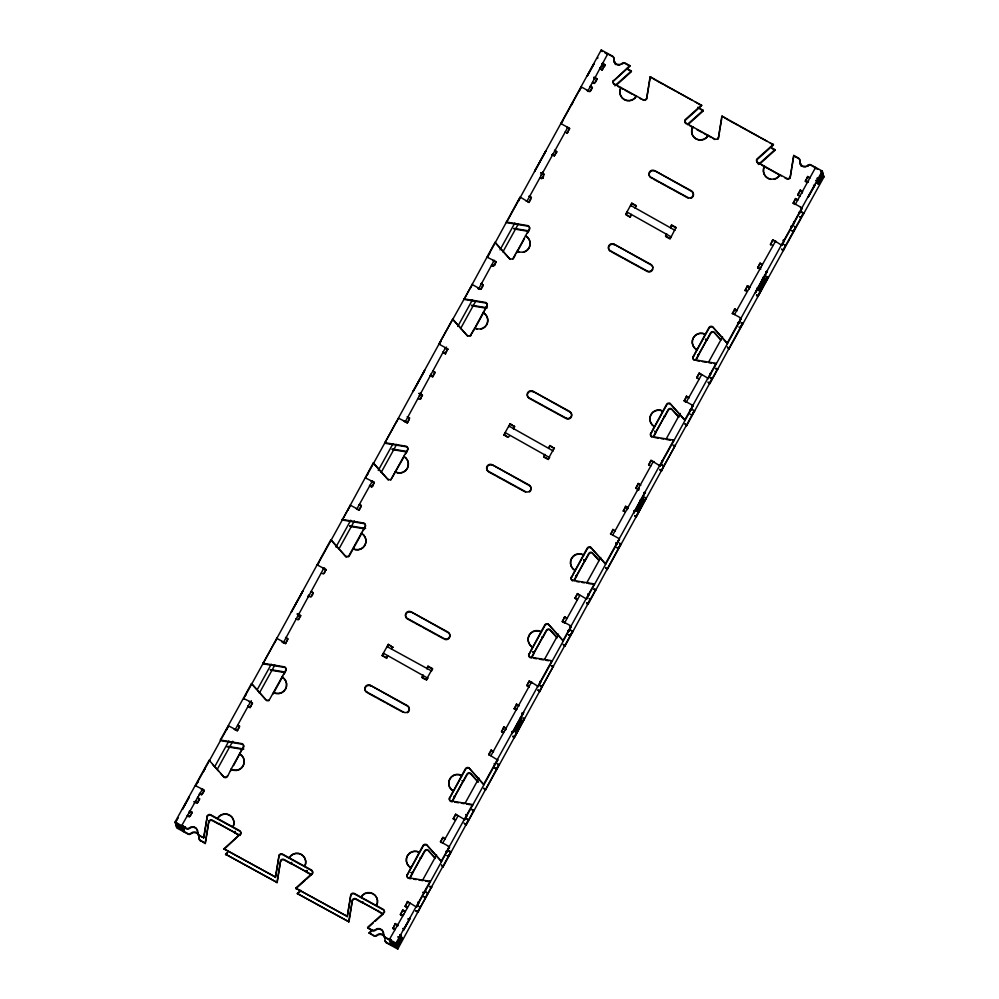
<?xml version="1.0" encoding="UTF-8"?>
<svg xmlns="http://www.w3.org/2000/svg" width="999" height="999" viewBox="0 0 999 999"><rect width="100%" height="100%" fill="white"/><g stroke="black" fill="none" stroke-linecap="round" stroke-linejoin="round"><path stroke-width="1.5" d="M267.233 700.786A2.522 2.51 -16.1 0 1 266.583 700.549L252.06 684.015A2.522 2.51 -16.1 0 0 251.486 683.578L220.392 739.897A2.522 2.51 -16.1 0 0 221.066 740.159L242.282 743.681A2.522 2.51 -16.1 0 1 243.269 747.102L239.623 753.721A8.829 8.804 -16.1 0 1 243.094 765.684A8.829 8.804 -16.1 0 1 231.094 769.168L227.61 776.36A2.522 2.51 -16.1 0 1 224.188 777.347L209.665 760.813A2.522 2.51 -16.1 0 0 209.078 760.376L175.05 822.04L186.338 828.221A2.522 2.51 -16.1 0 0 189.236 827.896A5.045 5.032 -16.1 0 1 197.565 832.454L197.727 833.029A2.522 2.51 -16.1 0 0 199.001 835.651L203.496 837.624A2.522 2.51 -16.1 0 0 203.759 836.937L207.33 815.783A2.522 2.51 -16.1 0 1 210.752 814.784L217.382 818.418A8.829 8.804 -16.1 0 1 229.383 814.934A8.829 8.804 -16.1 0 1 232.854 826.897L217.382 818.418M203.659 838.198A2.522 2.51 -16.1 0 0 203.921 837.512L207.33 815.783M208.878 821.141L205.469 842.869A2.522 2.51 -16.1 0 1 205.22 843.556L205.045 842.981A2.522 2.51 -16.1 0 0 205.307 842.294L208.878 821.141A2.522 2.51 -16.1 0 1 212.312 820.142L240.21 835.426M232.854 826.897L239.485 830.531A2.522 2.51 -16.1 0 1 240.472 833.94L224.45 848.288A2.522 2.51 -16.1 0 0 224.013 848.863L275.274 876.96A2.522 2.51 -16.1 0 0 275.537 876.273L279.108 855.119A2.522 2.51 -16.1 0 1 282.542 854.12L289.161 857.754A8.829 8.804 -16.1 0 1 301.161 854.27A8.829 8.804 -16.1 0 1 304.633 866.233L289.161 857.754M275.449 877.534A2.522 2.51 -16.1 0 0 275.699 876.847L279.108 855.119M228.009 851.847L225.999 853.646A2.522 2.51 -16.1 0 0 225.562 854.22L276.823 882.317A2.522 2.51 -16.1 0 0 277.085 881.63L280.657 860.464A2.522 2.51 -16.1 0 1 284.091 859.477L311.576 874.537M276.998 882.891A2.522 2.51 -16.1 0 0 277.247 882.204L280.657 860.464M304.633 866.233L311.263 869.854A2.522 2.51 -16.1 0 1 312.25 873.276L296.228 887.624A2.522 2.51 -16.1 0 0 295.791 888.198L347.053 916.295A2.522 2.51 -16.1 0 0 347.315 915.608L350.886 894.442A2.522 2.51 -16.1 0 1 354.32 893.456L360.951 897.09A8.829 8.804 -16.1 0 1 372.939 893.606A8.829 8.804 -16.1 0 1 376.411 905.556L360.951 897.09M347.227 916.87A2.522 2.51 -16.1 0 0 347.477 916.183L350.886 894.442M300.786 890.284L297.777 892.969A2.522 2.51 -16.1 0 0 297.34 893.556L348.614 921.64A2.522 2.51 -16.1 0 0 348.863 920.966L352.435 899.799A2.522 2.51 -16.1 0 1 355.869 898.8L382.942 913.635M348.776 922.214A2.522 2.51 -16.1 0 0 349.026 921.54L352.435 899.799M646.778 97.877L646.565 99.201L649.974 77.46A2.522 2.51 -16.1 0 1 650.224 76.786L701.66 105.444A2.522 2.51 -16.1 0 1 701.223 106.031L685.189 120.367A2.522 2.51 -16.1 0 0 686.188 123.789L686.026 123.214A2.522 2.51 -16.1 0 1 685.027 119.793L701.048 105.457A2.522 2.51 -16.1 0 0 701.498 104.87M647.002 96.553L647.901 91.259M648.126 89.935L648.801 85.976M649.013 84.653L649.912 79.358M717.532 139.41A2.522 2.51 -16.1 0 0 718.343 138.536L721.753 116.796A2.522 2.51 -16.1 0 1 722.002 116.109L773.438 144.78A2.522 2.51 -16.1 0 1 773.001 145.355L756.98 159.703A2.522 2.51 -16.1 0 0 757.966 163.124L757.804 162.55A2.522 2.51 -16.1 0 1 756.805 159.128L772.826 144.793A2.522 2.51 -16.1 0 0 773.276 144.206M718.343 138.536L719.68 130.594M719.904 129.271L721.69 118.694M784.902 177.872L786.688 178.858A2.522 2.51 -16.1 0 0 790.122 177.859L793.531 156.131A2.522 2.51 -16.1 0 1 793.78 155.444L798.451 158.004A2.522 2.51 -16.1 0 1 799.724 160.614L799.887 161.189A5.045 5.032 -16.1 0 0 805.818 166.933M790.122 177.859L791.683 168.606M791.907 167.283L793.693 156.706A2.522 2.51 -16.1 0 1 793.955 156.019L793.78 155.444M182.38 809.39L189.261 796.915M189.273 796.927L186.688 801.835M297.59 616.333L299.101 613.398M430.057 375.636L431.318 374.063M587.275 75.912L587.899 74.6M627.085 509.552L627.872 507.929M748.863 288.961L749.65 286.888L747.439 285.689L745.167 290.672L747.439 285.689M755.569 292.545L767.444 270.916L755.506 292.607M517.157 708.828L516.408 709.839M760.751 267.532L759.964 269.081M638.823 488.474L638.186 489.685M424.4 371.153L424.687 370.429L424.175 371.191M302.56 591.895L302.934 591.046L302.322 591.932M413.111 391.246L413.099 391.62M593.881 64.161L593.219 65.397M397.09 926.011L397.09 926.385M291.333 611.85L302.235 592.082M534.964 170.504L534.552 171.503L534.964 170.891M413.186 391.096L424.088 371.341M403.084 915.546L403.621 914.385L402.834 915.584M535.052 170.342L545.953 150.599M545.941 151.011L535.302 170.317M424.088 371.765L413.436 391.059M506.018 728.671L505.307 730.144L506.006 729.108M397.302 925.611L398.039 924.275M807.879 182.28L808.528 180.906L807.604 182.342M302.222 592.519L292.545 610.052M587.986 74.438L593.881 63.811M814.435 186.039L815.159 184.54L808.266 196.965L814.435 186.039L813.611 185.589M195.03 802.347L195.879 800.549L194.343 803.171M596.94 78.796C594.03 75.562 593.269 82.205 595.479 76.948M409.378 919.792L410.227 918.006L403.359 930.456L409.378 919.792L408.141 919.117M283.866 674.45L285.839 670.866A2.522 2.51 -16.1 0 0 284.852 667.457L263.636 663.923A2.522 2.51 -16.1 0 1 262.949 663.673L330.856 539.785A2.522 2.51 -16.1 0 1 331.443 540.222L345.954 556.755A2.522 2.51 -16.1 0 0 346.378 556.942M365.322 526.873A2.522 2.51 -16.1 0 0 364.223 523.663L343.007 520.129A2.522 2.51 -16.1 0 1 342.332 519.88L373.251 462.974A2.522 2.51 -16.1 0 1 373.838 463.411L388.361 479.945L374.001 463.986A2.522 2.51 -16.1 0 0 373.426 463.548L373.251 462.974M405.631 453.858L407.617 450.274A2.522 2.51 -16.1 0 0 406.618 446.853L385.414 443.331A2.522 2.51 -16.1 0 1 384.727 443.069L452.634 319.193A2.522 2.51 -16.1 0 1 453.209 319.63L467.732 336.163L453.384 320.204A2.522 2.51 -16.1 0 0 452.797 319.767L452.634 319.193M487.087 306.281A2.522 2.51 -16.1 0 0 486.001 303.072L464.785 299.538A2.522 2.51 -16.1 0 1 464.11 299.288L495.029 242.382A2.522 2.51 -16.1 0 1 495.616 242.819L510.102 259.24M527.41 233.267L529.395 229.683A2.522 2.51 -16.1 0 0 528.396 226.261L507.192 222.727A2.522 2.51 -16.1 0 1 506.505 222.477L601.261 49.95L612.549 56.131A2.522 2.51 -16.1 0 1 613.823 58.754L613.985 59.328A5.045 5.032 -16.1 0 0 619.929 65.072M184.278 806.181L182.442 809.377M184.59 805.631L185.315 804.32M185.552 803.883L186.189 802.721M195.504 785.838L222.228 737.437M222.54 736.875L223.039 735.988M223.501 735.127L228.484 726.098M244.268 698.825L244.206 697.627M275.974 640.084L244.705 696.728L245.292 695.953M317.282 565.247L350.262 505.506M365.984 477.035L365.484 477.934L374.188 482.305M366.483 476.136L397.028 420.804M471.053 286.701L438.898 344.081L447.727 348.926L445.467 353.908L443.081 352.123L445.467 353.908M471.54 285.801L471.878 284.328L480.744 289.285L483.154 284.765L480.944 283.554L483.041 285.19M487.262 257.33L520.079 197.015L529.083 202.435L526.56 201.049M560.839 124.051L568.094 110.914M568.356 110.439L581.131 87.288M588.236 74.425L588.873 73.277M589.185 72.702L592.994 65.809M195.717 785.763L196.328 784.652M196.778 783.828L197.24 783.004M197.39 782.729L198.414 781.855M203.434 771.79L204.345 770.129M204.495 769.854L205.257 768.481M226.561 729.869L227.322 728.496M227.784 727.672L228.247 726.835M243.768 698.713L244.218 697.889M245.442 695.679L246.204 694.305M274.613 642.832L275.225 641.733M275.687 640.896L276.286 639.797M317.645 564.885L318.256 563.786M318.706 562.961L319.168 562.125M348.189 509.552L348.301 510.327M348.489 509.003L349.101 507.904M349.563 507.067L350.174 505.969M365.547 478.121L366.146 477.01M367.22 475.087L367.982 473.713M396.541 421.965L397.152 420.854M397.614 420.03L398.064 419.205M439.423 344.293L440.035 343.194M440.634 342.083L441.096 341.258M470.417 288.137L471.029 287.025M471.491 286.201L472.09 285.102M487.475 257.243L488.074 256.144M488.536 255.319L488.998 254.495M489.148 254.221L489.76 253.109M518.319 201.361L518.931 200.262M519.38 199.438L519.992 198.326M561.351 123.414L561.95 122.315M562.412 121.491L562.874 120.667M571.341 105.307L571.952 104.208M572.415 103.384L572.864 102.56M579.058 91.346L579.969 89.685M580.119 89.41L580.881 88.037M182.68 825.511L181.993 826.747L175.362 823.114L176.274 821.465M176.736 820.641L177.41 819.392M177.872 818.568L178.334 817.744M597.464 58.479L597.926 57.655M601.348 51.449L601.261 49.95M184.003 826.498L182.63 828.983L176.011 825.349L176.573 822.489M176.011 825.349L176.923 823.7M199.3 836.887A5.045 5.032 -16.1 0 0 190.946 833.815A2.522 2.51 -16.1 0 1 188.049 834.153L176.761 827.959L176.323 826.46L177.248 824.812M190.122 810.801L189.023 812.961L190.409 810.738M307.979 597.315L309.565 594.68L308.279 596.228M420.866 392.807L419.368 395.704L420.954 393.094M542.644 172.215L541.183 175.137L542.732 172.502M599.887 68.519L600.811 67.083L599.85 69.018M182.193 825.599L181.843 826.235L186.501 828.795A2.522 2.51 -16.1 0 0 189.398 828.471A5.045 5.032 -16.1 0 1 197.727 833.029M187.175 816.595L187.362 815.371L189.598 816.695M197.702 802.721L199.675 799.138L197.465 797.926L198.164 796.665M199.288 794.642L199.538 793.318L201.798 794.704M202.647 788.835L181.681 825.674L181.993 826.747M214.835 766.47L228.858 741.071M239.61 726.81L237.874 724.737M251.311 700.699L250.399 702.347L249.151 701.673M257.218 689.71L271.266 664.248M283.229 642.881L323.751 568.306L323.963 569.068L323.139 568.618M299.176 613.686L297.615 616.346M323.963 569.068L324.575 567.969M335.964 547.052L350.761 520.242M361.126 505.706L359.328 504.72L359.652 504.133M372.177 481.755L372.627 480.919M378.246 470.454L393.044 443.643M444.917 348.027L445.741 348.476L446.503 347.103M457.742 326.448L472.539 299.65M478.421 289.285L493.893 260.964M481.106 284.128L481.755 282.954M494.405 260.327L493.943 261.151L493.119 260.702M500.024 249.85L514.822 223.052M567.819 127.323L526.898 201.311L526.098 200.961M587.662 91.384L607.892 53.584L608.141 54.433M590.421 91.309L592.407 87.725L590.197 86.513L590.759 85.502M601.972 63.599L604.582 65.659L602.372 64.448L603.084 63.162M603.896 63.436L603.521 64.136L602.272 63.449M182.63 828.983L183.429 825.711M604.67 64.485L603.983 65.722L601.91 64.585M189.573 816.583L192.008 812.175L189.872 811.25M197.115 803.084L199.513 798.563L197.465 797.926M201.748 794.53L204.183 790.109L195.467 785.701M237.275 730.769L239.598 725.961L237.55 725.324M249.95 707.205L247.74 705.993L250.112 707.779L252.385 702.796L243.706 698.526M285.527 643.618L287.799 638.636L285.589 637.424L287.962 639.21L285.527 643.618L281.743 641.545M297.215 613.873L300.587 615.471L298.152 619.892L295.941 618.681M317.183 564.91L325.961 569.517L323.526 573.926L321.478 573.289M359.003 509.989L361.376 505.357L359.328 504.72M371.84 487L374.163 482.192M403.521 420.954L407.305 423.027L409.578 418.044L407.367 416.833L409.578 418.044M418.993 393.269L422.365 394.88L419.93 399.288L417.882 398.651M432.517 376.498L434.952 372.078L432.742 370.879L435.114 372.652L432.679 377.073L430.382 375.574L431.256 374.126M445.292 353.334L447.727 348.926M493.568 266.233L495.941 261.601L487.237 257.23M528.921 201.86L531.356 197.44L529.145 196.229L531.356 197.44M540.771 172.677L544.143 174.288L541.708 178.696L539.66 178.059M554.283 155.894L556.718 151.486L554.507 150.275L556.893 152.06L554.283 155.894C549.812 154.92 555.057 152.522 551.823 155.032M569.505 128.322L567.245 133.317L569.505 128.322L560.664 123.476L560.889 124.251M590.197 86.513L592.245 87.15L589.835 91.671L580.968 86.713L581.168 87.437M594.567 83.429L596.903 78.696M599.937 68.869L602.147 70.067L604.42 65.085M604.932 64.585L604.095 66.109L602.022 64.972M190.497 815.783L191.259 814.397M191.708 813.573L192.008 812.175M202.672 793.718L204.345 790.684L201.036 788.873M237.487 730.669L238.237 729.282M238.549 728.733L239.31 727.359M250.724 706.68L252.385 702.796M298.926 619.355L300.587 615.471M311.513 596.565L313.336 593.256L310.964 591.47L313.174 592.682L310.739 597.09L308.192 595.941M324.3 573.401L325.961 569.517M359.253 510.064L360.164 508.416M360.477 507.867L361.089 506.755M372.502 486.076L374.175 483.041M407.305 423.027L409.128 419.717M420.704 398.763L422.365 394.88M481.181 289.198L481.943 287.824M482.255 287.262L483.017 285.889M494.43 265.21L495.954 262.45M529.083 202.435L530.906 199.126M542.482 178.172L543.693 175.961M595.404 82.293L596.927 79.545M602.147 70.067L602.909 68.694M603.059 68.419L603.821 67.045M604.133 66.483L604.882 65.21M184.503 829.57L183.391 831.593L182.954 830.094L184.79 826.785M604.532 66.421L604.907 65.734M185.464 826.972L183.229 831.018L187.887 833.578A2.522 2.51 -16.1 0 0 190.784 833.241A5.045 5.032 -16.1 0 1 199.113 837.811A2.522 2.51 -16.1 0 0 200.387 840.421L205.132 843.506M217.495 768.943L232.792 741.233M259.34 693.144L274.875 665.009M338.823 549.15L354.358 521.003M381.118 472.552L396.653 444.405M460.601 328.546L475.399 301.748M502.884 251.948L518.419 223.813M266.421 699.974A2.522 2.51 -16.1 0 0 269.842 698.975L273.501 692.357A8.829 8.804 -16.1 0 0 285.489 688.873A8.829 8.804 -16.1 0 0 282.018 676.91L285.677 670.292A2.522 2.51 -16.1 0 0 284.678 666.882L263.474 663.348A2.522 2.51 -16.1 0 1 262.787 663.099M345.791 556.181A2.522 2.51 -16.1 0 0 349.225 555.182L352.872 548.563A8.829 8.804 -16.1 0 0 364.872 545.079A8.829 8.804 -16.1 0 0 361.401 533.129L365.047 526.51A2.522 2.51 -16.1 0 0 364.061 523.089L342.844 519.555A2.522 2.51 -16.1 0 1 342.158 519.305M388.186 479.37A2.522 2.51 -16.1 0 0 391.62 478.384L395.267 471.765A8.829 8.804 -16.1 0 0 407.267 468.281A8.829 8.804 -16.1 0 0 403.796 456.318L407.455 449.7A2.522 2.51 -16.1 0 0 406.456 446.278L385.239 442.757A2.522 2.51 -16.1 0 1 384.565 442.495M467.569 335.589A2.522 2.51 -16.1 0 0 470.991 334.59L474.65 327.972A8.829 8.804 -16.1 0 0 486.65 324.488A8.829 8.804 -16.1 0 0 483.166 312.525L486.825 305.906A2.522 2.51 -16.1 0 0 485.839 302.497L464.622 298.963A2.522 2.51 -16.1 0 1 463.936 298.713M509.965 258.778A2.522 2.51 -16.1 0 0 513.399 257.779L517.045 251.161A8.829 8.804 -16.1 0 0 529.045 247.677A8.829 8.804 -16.1 0 0 525.574 235.727L529.22 229.108A2.522 2.51 -16.1 0 0 528.234 225.687L507.017 222.153A2.522 2.51 -16.1 0 1 506.343 221.903M231.094 769.168L239.623 753.721M273.501 692.357L282.018 676.91M352.872 548.563L361.401 533.129M395.267 471.765L403.796 456.318M477.135 329.146A8.829 8.804 -16.1 0 1 474.737 328.259L483.166 312.525M518.918 252.185A8.829 8.804 -16.1 0 1 517.132 251.448L525.574 235.727M230.582 770.978L231.568 769.18M233.541 765.596L243.269 747.102M272.977 694.168L282.867 676.248M347.877 556.967A2.522 2.51 -16.1 0 0 349.388 555.756L362.25 532.455M363.236 530.669L365.222 527.085M403.658 457.442L391.62 478.384M474.125 329.782L470.991 334.59M475.124 327.997L484.028 311.863M485.014 310.065L486.825 305.906M512.749 259.24A2.522 2.51 -16.1 0 0 513.561 258.354L515.534 254.77M516.533 252.984L524.45 238.636M385.651 657.779L382.167 655.394L388.261 644.355L392.844 647.352L388.261 644.355M507.43 437.187L503.946 434.79L510.027 423.763L514.622 426.76L510.027 423.763M635.177 208.366L636.226 205.594L631.805 203.172L625.724 214.198L630.307 217.195L625.886 214.773L627.097 212.562M382.33 655.968L383.554 653.758M387.038 647.452L388.424 644.929M504.108 435.364L505.332 433.166M508.803 426.86L510.202 424.338M630.581 206.269L631.805 203.172M391.458 648.988L392.682 646.778M514.448 426.186L513.399 428.971M630.144 216.621L631.356 214.41L630.307 217.195M386.75 658.378L387.812 655.606L386.588 657.817L382.167 655.394M426.81 668.356L428.034 666.158L432.455 668.581L431.406 671.353M548.588 447.764L549.812 445.554L554.395 448.551L549.812 445.554M671.578 224.962L670.529 227.747L671.578 224.962L675.998 227.385L670.079 238.986L665.659 236.563L666.708 233.791L665.496 235.989L669.917 238.411M422.115 677.759L423.164 674.974L421.94 677.185L426.361 679.607L432.455 668.581M426.985 668.93L428.034 666.158M548.751 448.339L549.974 446.128M554.233 447.977L548.139 459.016L543.718 456.593L544.942 454.383L543.881 457.167L547.202 458.978M426.536 680.182L427.747 677.971M548.301 459.59L549.525 457.38M410.976 878.695L408.329 878.258A2.522 2.51 -16.1 0 1 407.342 874.837L410.826 867.644A8.829 8.804 -16.1 0 1 407.355 855.693A8.829 8.804 -16.1 0 1 419.343 852.209L423.002 845.591A2.522 2.51 -16.1 0 1 426.436 844.592L440.784 860.551A2.522 2.51 -16.1 0 0 441.358 860.988L441.533 861.563A2.522 2.51 -16.1 0 1 440.946 861.126L426.436 844.592M452.06 801.673L450.724 801.448A2.522 2.51 -16.1 0 1 449.737 798.026L453.221 790.846A8.829 8.804 -16.1 0 1 449.75 778.883A8.829 8.804 -16.1 0 1 461.75 775.399L465.397 768.78A2.522 2.51 -16.1 0 1 468.831 767.781L483.179 783.74A2.522 2.51 -16.1 0 0 483.766 784.178L483.928 784.752A2.522 2.51 -16.1 0 1 483.354 784.315L468.831 767.781M532.979 652.085A8.829 8.804 -16.1 0 0 534.315 652.984L531.58 657.941L530.107 657.654A2.522 2.51 -16.1 0 1 529.108 654.245L532.604 647.052A8.829 8.804 -16.1 0 1 529.133 635.089A8.829 8.804 -16.1 0 1 541.121 631.605L544.78 624.987A2.522 2.51 -16.1 0 1 548.201 624L562.562 639.959A2.522 2.51 -16.1 0 0 563.136 640.396L563.299 640.971A2.522 2.51 -16.1 0 1 562.724 640.521L548.201 624M571.341 576.86A2.522 2.51 -16.1 0 0 572.34 580.282L572.502 580.856A2.522 2.51 -16.1 0 1 571.515 577.434L574.999 570.242A8.829 8.804 -16.1 0 1 571.528 558.291A8.829 8.804 -16.1 0 1 583.528 554.807L587.175 548.189A2.522 2.51 -16.1 0 1 590.609 547.19L604.957 563.149A2.522 2.51 -16.1 0 0 605.544 563.586L605.706 564.16A2.522 2.51 -16.1 0 1 605.119 563.723L590.609 547.19M650.724 433.079A2.522 2.51 -16.1 0 0 651.71 436.488L651.885 437.062A2.522 2.51 -16.1 0 1 650.886 433.641L654.37 426.461A8.829 8.804 -16.1 0 1 650.898 414.498A8.829 8.804 -16.1 0 1 662.899 411.014L666.558 404.395A2.522 2.51 -16.1 0 1 669.979 403.396L684.327 419.355A2.522 2.51 -16.1 0 0 684.914 419.792L685.077 420.367A2.522 2.51 -16.1 0 1 684.502 419.93L669.979 403.396M694.08 360.139A2.522 2.51 -16.1 0 1 693.294 356.843L696.778 349.65A8.829 8.804 -16.1 0 1 693.306 337.687A8.829 8.804 -16.1 0 1 705.294 334.203L708.953 327.585A2.522 2.51 -16.1 0 1 712.374 326.598L726.735 342.557A2.522 2.51 -16.1 0 0 727.309 342.994L727.484 343.569A2.522 2.51 -16.1 0 1 726.897 343.132L712.374 326.598M419.43 852.497A8.829 8.804 -16.1 0 0 407.43 855.981A8.829 8.804 -16.1 0 0 410.914 867.931L419.343 852.209M461.825 775.686A8.829 8.804 -16.1 0 0 449.837 779.17A8.829 8.804 -16.1 0 0 453.309 791.133L461.75 775.399M541.208 631.892A8.829 8.804 -16.1 0 0 529.208 635.376A8.829 8.804 -16.1 0 0 532.679 647.34L541.121 631.605M583.603 555.094A8.829 8.804 -16.1 0 0 571.615 558.578A8.829 8.804 -16.1 0 0 575.087 570.529L583.528 554.807M662.986 411.301A8.829 8.804 -16.1 0 0 650.986 414.785A8.829 8.804 -16.1 0 0 654.457 426.748L662.899 411.014M705.381 334.49A8.829 8.804 -16.1 0 0 693.381 337.974A8.829 8.804 -16.1 0 0 696.852 349.937L705.294 334.203M407.342 874.837L423.164 846.165A2.522 2.51 -16.1 0 1 426.598 845.166M449.737 798.026L465.571 769.355A2.522 2.51 -16.1 0 1 468.993 768.356M529.108 654.245L544.942 625.561A2.522 2.51 -16.1 0 1 548.376 624.575M571.515 577.434L587.337 548.763A2.522 2.51 -16.1 0 1 590.771 547.764M650.886 433.641L666.72 404.97A2.522 2.51 -16.1 0 1 670.142 403.971M693.294 356.843L709.115 328.159A2.522 2.51 -16.1 0 1 712.549 327.173M409.715 877.821L424.55 850.936A2.522 2.51 -16.1 0 1 427.984 849.949L435.152 857.929M452.11 801.023L466.945 774.138A2.522 2.51 -16.1 0 1 470.379 773.139L478.446 782.117M531.48 657.23L546.328 630.344A2.522 2.51 -16.1 0 1 549.75 629.345L556.93 637.325M573.888 580.419L588.723 553.533A2.522 2.51 -16.1 0 1 592.157 552.547L599.325 560.526M653.259 436.638L668.106 409.752A2.522 2.51 -16.1 0 1 671.528 408.753L678.708 416.733M695.666 359.827L710.501 332.942A2.522 2.51 -16.1 0 1 713.935 331.943L721.103 339.922M409.802 878.533L412.537 873.576A8.829 8.804 -16.1 0 1 411.201 872.676M435.327 858.503L428.146 850.524A2.522 2.51 -16.1 0 0 424.712 851.51L421.066 858.129A8.829 8.804 -16.1 0 0 420.354 857.779M452.197 801.735L454.945 796.765A8.829 8.804 -16.1 0 1 454.258 796.353M477.722 781.693L470.541 773.713A2.522 2.51 -16.1 0 0 467.12 774.712L463.461 781.33A8.829 8.804 -16.1 0 0 461.988 780.681M557.092 637.899L549.925 629.919A2.522 2.51 -16.1 0 0 546.49 630.918L542.844 637.537A8.829 8.804 -16.1 0 0 542.132 637.187M574.2 580.719L576.71 576.173A8.829 8.804 -16.1 0 1 576.036 575.761M598.601 560.102L592.32 553.121A2.522 2.51 -16.1 0 0 588.898 554.108L585.239 560.726A8.829 8.804 -16.1 0 0 583.766 560.089M653.583 436.938L656.093 432.38A8.829 8.804 -16.1 0 1 654.757 431.481M678.87 417.307L671.69 409.328A2.522 2.51 -16.1 0 0 668.269 410.327L664.61 416.945A8.829 8.804 -16.1 0 0 663.898 416.595M695.978 360.127L698.488 355.582A8.829 8.804 -16.1 0 1 697.814 355.169M720.379 339.498L714.098 332.517A2.522 2.51 -16.1 0 0 710.664 333.516L707.017 340.135A8.829 8.804 -16.1 0 0 705.531 339.498M395.304 923.576L393.032 928.558L395.304 923.576L397.59 925.074M401.648 915.559L400.374 914.385L402.809 909.964L405.094 911.425M405.344 906.58L407.48 901.51L416.546 907.117L415.709 906.667M441.183 842.644L440.459 841.77L442.894 837.362L445.142 838.673M454.383 819.704L453.246 818.606L455.681 814.197L464.685 819.605L464.135 819.305M491.096 750.037L493.469 751.822L491.096 750.037L488.661 754.445L497.727 760.052L495.292 764.472L494.043 763.785M503.883 726.872L501.61 731.855L503.883 726.872L506.093 728.084M516.633 704.657L514.198 709.065L516.471 704.083L518.843 705.868L516.471 704.083M537.075 685.838L538.311 686.525L529.258 680.918L526.823 685.326L529.033 686.538M564.672 616.758L562.4 621.74L564.672 616.758L566.933 618.156M575.024 598.014L577.397 599.8L575.024 598.014L577.459 593.593L586.463 599.013L619.442 539.273M613.036 530.019L610.601 534.428L612.874 529.445L615.247 531.231L612.874 529.445M625.661 506.281L623.388 511.263L625.661 506.281L627.872 507.492M638.598 489.91L635.814 487.899L638.249 483.479L640.621 485.264L638.249 483.479M658.853 465.247L660.089 465.934L651.036 460.327L648.601 464.735L650.811 465.946M686.613 396.74L684.178 401.148L686.45 396.166L688.811 397.914L686.45 396.166M697.24 378.134L696.803 377.41L699.238 373.002L708.241 378.421L707.692 378.122M734.814 309.415L732.379 313.836L734.652 308.841L737.025 310.627L734.652 308.841M757.754 267.869L760.014 262.887L762.399 264.673L760.189 263.461L757.754 267.869L760.376 269.305M772.801 239.723L770.541 244.705L772.801 239.723L781.867 245.329L780.619 244.655M793.194 203.284L795.541 198.551L797.776 199.862M798.351 195.305L797.764 194.505L800.211 190.097L802.409 191.296L801.673 193.356L802.584 191.87L800.211 190.097M805.406 181.331L807.716 176.486L809.952 177.81M400.537 914.959L402.809 909.964M405.207 906.493L407.48 901.51M440.621 842.344L442.894 837.362M453.409 819.18L455.681 814.197M488.836 755.019L491.271 750.611M529.258 680.918L526.985 685.901L529.195 687.112M575.187 598.588L577.459 593.593M635.976 488.474L638.411 484.053M648.763 465.309L651.036 460.327M696.965 377.984L699.238 373.002M793.418 203.259L795.541 198.551M797.939 195.08L800.374 190.659M805.594 181.194L807.716 176.486M612.674 535.164L653.246 461.538L653.87 462.525M734.452 314.56L775.699 240.871M637.462 490.546L638.885 488.074M390.272 938.773L389.56 940.059L384.902 937.512A2.522 2.51 -16.1 0 1 383.628 934.902L383.466 934.327A5.045 5.032 -16.1 0 0 375.124 929.757A2.522 2.51 -16.1 0 1 372.227 930.081L367.57 927.534A2.522 2.51 -16.1 0 1 368.019 926.947L384.041 912.611A2.522 2.51 -16.1 0 0 383.042 909.19L376.411 905.556M397.565 925.561L398.126 924.55M410.065 903.208L389.398 939.485L389.71 940.571L396.341 944.205L401.211 935.376L399.962 934.702M422.552 880.294L436.575 854.894M464.935 803.521L478.983 778.071M532.105 683.116L531.992 682.342M544.418 659.527L558.478 634.065M586.713 582.929L600.761 557.467M653.458 462.3L653.92 461.476M666.196 438.936L680.257 413.474M708.478 362.337L722.539 336.875M815.421 168.619L815.771 167.982L811.7 165.747M389.71 940.571L390.159 939.747M400.199 936.7L401.848 937.611L396.978 946.44L390.359 942.806L391.146 939.522M390.359 942.806L391.034 941.558M392.382 943.118L391.108 945.416L391.358 942.681M396.341 944.205L396.029 943.118L430.057 881.468A2.522 2.51 -16.1 0 0 429.37 881.218L408.166 877.684A2.522 2.51 -16.1 0 1 407.167 874.262M441.358 860.988L472.452 804.657A2.522 2.51 -16.1 0 0 471.778 804.407L450.561 800.873A2.522 2.51 -16.1 0 1 449.575 797.464M483.766 784.178L551.835 660.876A2.522 2.51 -16.1 0 0 551.148 660.614L529.945 657.08A2.522 2.51 -16.1 0 1 528.946 653.671M563.136 640.396L594.23 584.065A2.522 2.51 -16.1 0 0 593.556 583.816L572.34 580.282M605.544 563.586L673.613 440.272A2.522 2.51 -16.1 0 0 672.926 440.022L651.71 436.488M684.914 419.792L716.008 363.474A2.522 2.51 -16.1 0 0 715.321 363.211L694.118 359.677A2.522 2.51 -16.1 0 1 693.119 356.268M727.309 342.994L822.239 171.041L810.951 164.847A2.522 2.51 -16.1 0 0 808.054 165.185A5.045 5.032 -16.1 0 1 799.724 160.614M416.483 906.93L449.463 847.189M464.685 819.605L497.664 759.864M538.261 686.338L571.241 626.585L570.142 625.986M660.039 465.734L693.019 405.994L691.907 405.394M708.241 378.421L741.221 318.669M781.805 245.142L802.11 208.379M416.546 907.117L418.981 902.709L418.144 902.259M440.459 841.77L449.3 846.615L447.09 851.785L446.253 851.335M538.311 686.525L540.746 682.117L539.872 681.468M562.237 621.178L571.078 626.011L568.856 631.193L568.031 630.744M610.439 533.853L619.28 538.698L617.07 543.868L615.821 543.194M660.089 465.934L662.524 461.513L661.7 461.063M684.015 400.574L692.856 405.419L690.634 410.601L689.747 409.952M732.217 313.261L741.058 318.107L738.835 323.276L737.599 322.602M781.867 245.329L784.302 240.921L783.054 240.235M793.106 202.959L801.935 207.804L799.724 212.974L798.9 212.525M822.239 171.041L822.552 172.115L817.681 180.944L816.433 180.257M817.794 181.331L819.005 179.121L817.357 178.209M396.978 946.44L396.628 945.229L401.498 936.4L399.85 935.501M821.19 172.24L822.851 173.139L817.981 181.968L816.732 181.281M822.851 173.139L823.201 174.35L818.331 183.179L816.67 182.268M637.624 511.213L643.706 500.174L642.045 499.275M385.139 940.621A2.522 2.51 -16.1 0 0 386.451 942.869L397.739 949.05L397.302 947.551L402.172 938.723L400.936 938.049M821.865 174.563L823.513 175.462L818.643 184.291L817.407 183.604M415.821 911.076L418.032 912.287L420.254 907.104M449.138 850.861L450.799 851.772L448.364 856.18L447.115 855.506M466.021 824.2L468.456 819.792L467.207 819.105M521.928 722.914L524.363 718.493M538.573 691.008L539.81 691.683L542.02 686.513L539.947 685.376M570.916 630.269L572.564 631.181L570.129 635.589L568.893 634.914M590.222 599.188L587.787 603.608L586.55 602.921M619.53 543.181L620.779 543.856L618.331 548.276L616.683 547.365M635.988 516.283L638.436 511.875L636.375 510.526M646.141 497.902L643.706 502.31L642.045 501.411M660.339 470.417L661.588 471.091L663.798 465.921L661.725 464.785M691.907 414.997L694.342 410.589L694.567 411.351L693.318 410.664M740.109 327.672L742.544 323.264L741.308 322.577M760.202 291.283L757.766 295.692L756.53 295.005M785.576 245.317L783.366 250.499L781.705 249.588M795.728 226.935L793.293 231.343L791.633 230.444M801.772 212.063L803.433 212.962L800.998 217.382L799.762 216.696M464.997 824.287L466.233 824.962L499.05 764.647L497.39 763.736M512.787 736.738L514.435 737.649L524.425 718.693L522.764 717.781M586.775 603.683L588.011 604.37L620.829 544.055L619.717 543.444M634.977 516.371L636.213 517.045L646.203 498.089L644.13 496.953M708.541 383.092L709.789 383.778L742.607 323.451L741.495 322.852M756.743 295.779L757.991 296.453L767.969 277.497L765.896 276.361M397.739 949.05L431.605 886.825A2.522 2.51 -16.1 0 0 430.931 886.563L429.595 886.35M441.595 865.484L442.495 866.483A2.522 2.51 -16.1 0 0 443.081 866.92L474.013 810.014A2.522 2.51 -16.1 0 0 473.326 809.764L472.003 809.54M484.003 788.673L484.902 789.672A2.522 2.51 -16.1 0 0 485.477 790.109L553.384 666.221A2.522 2.51 -16.1 0 0 552.697 665.971L551.373 665.746M563.374 644.879L564.273 645.878A2.522 2.51 -16.1 0 0 564.86 646.316L595.779 589.422A2.522 2.51 -16.1 0 0 595.104 589.16L593.781 588.948M605.781 568.081L606.668 569.08A2.522 2.51 -16.1 0 0 607.255 569.517L675.162 445.629A2.522 2.51 -16.1 0 0 674.475 445.379L673.151 445.154M685.152 424.288L686.051 425.287A2.522 2.51 -16.1 0 0 686.625 425.724L717.557 368.818A2.522 2.51 -16.1 0 0 716.87 368.569L715.546 368.344M727.547 347.477L728.446 348.476A2.522 2.51 -16.1 0 0 729.033 348.913L823.95 176.96L823.513 175.462M292.245 611.151L291.496 611.95M760.701 269.255L759.877 268.793L760.751 267.345M749.725 287.612L748.9 288.948M627.872 508.366L627.11 509.577M587.899 75.025L587.325 75.912M613.249 80.457A2.522 2.51 -16.1 0 0 614.235 83.879L614.397 84.415A2.522 2.51 -16.1 0 1 613.411 81.031L629.27 66.121A2.522 2.51 -16.1 0 0 629.707 65.534L625.049 62.987A2.522 2.51 -16.1 0 0 622.152 63.312A5.045 5.032 -16.1 0 1 613.823 58.754M613.411 81.031L629.432 66.696A2.522 2.51 -16.1 0 0 629.882 66.109L629.707 65.534M614.797 85.814L630.819 71.478A2.522 2.51 -16.1 0 0 631.256 70.892L626.885 68.494M615.971 85.489L630.981 72.053A2.522 2.51 -16.1 0 0 631.43 71.466L631.256 70.892M687.574 124.251L702.597 110.802A2.522 2.51 -16.1 0 0 703.046 110.227L697.702 107.305M687.749 124.825L702.772 111.376A2.522 2.51 -16.1 0 0 703.209 110.802L703.046 110.227M758.353 164.485L774.387 150.137A2.522 2.51 -16.1 0 0 774.824 149.563L771.615 147.802M759.527 164.161L774.55 150.712A2.522 2.51 -16.1 0 0 774.987 150.137L774.824 149.563M224.176 849.437A2.522 2.51 -16.1 0 1 224.613 848.863L240.472 833.94M225.724 854.794A2.522 2.51 -16.1 0 1 226.174 854.207L227.173 853.321M295.954 888.773A2.522 2.51 -16.1 0 1 296.403 888.198L305.407 880.119M306.418 879.232L312.425 873.85M298.951 892.644L299.95 891.757M383.628 934.902A5.045 5.032 -16.1 0 0 375.299 930.331A2.522 2.51 -16.1 0 1 372.402 930.656L367.744 928.108A2.522 2.51 -16.1 0 1 368.181 927.522L373.189 923.039M375.187 921.253L383.204 914.085M385.127 938.361A5.045 5.032 -16.1 0 0 376.848 935.688A2.522 2.51 -16.1 0 1 373.951 936.013L369.118 932.891A2.522 2.51 -16.1 0 1 369.568 932.304L372.565 929.619M369.293 933.466A2.522 2.51 -16.1 0 1 369.73 932.879L371.728 931.093M513.873 228.396L528.459 230.819M514.035 228.971L528.621 231.393M471.478 305.207L487.387 307.854M471.64 305.769L486.226 308.204M696.927 360.701L699.587 361.139M702.235 361.576L706.206 362.237M708.865 362.687L711.513 363.124M714.16 363.574L715.496 363.786A2.522 2.51 -16.1 0 1 716.171 364.048L716.008 363.474M715.721 368.918L717.045 369.143A2.522 2.51 -16.1 0 1 717.719 369.393M654.532 437.5L658.503 438.161M661.163 438.611L663.811 439.048M666.458 439.485L670.441 440.159M673.314 445.729L674.637 445.954A2.522 2.51 -16.1 0 1 675.324 446.203M392.095 448.988L406.68 451.423M392.27 449.562L406.843 451.998M349.7 525.799L365.609 528.446M349.862 526.373L364.448 528.796M576.485 581.518L579.133 581.955M581.78 582.392L584.44 582.842M588.411 583.503L591.071 583.94M592.395 584.165L593.718 584.39A2.522 2.51 -16.1 0 1 594.405 584.64L594.23 584.065M593.943 589.522L595.267 589.735A2.522 2.51 -16.1 0 1 595.953 589.997M534.078 658.316L536.738 658.766M539.385 659.203L543.369 659.864M546.016 660.302L548.663 660.751M551.535 666.321L552.872 666.545A2.522 2.51 -16.1 0 1 553.546 666.795M270.317 669.592L284.902 672.015M270.492 670.154L285.077 672.589M220.392 739.897L220.554 740.471A2.522 2.51 -16.1 0 0 221.241 740.734L242.445 744.255A2.522 2.51 -16.1 0 1 243.444 747.677M227.922 746.39L243.831 749.038M226.761 746.74L242.67 749.387M454.707 802.11L458.678 802.771M461.338 803.208L463.986 803.658M466.633 804.095L471.94 804.982A2.522 2.51 -16.1 0 1 472.627 805.231L472.452 804.657M472.165 810.114L473.489 810.339A2.522 2.51 -16.1 0 1 474.175 810.589M413.636 879.132L416.283 879.582M418.931 880.019L422.914 880.681M425.562 881.118L428.221 881.568M429.77 886.925L431.093 887.137A2.522 2.51 -16.1 0 1 431.78 887.399M608.928 54.633L610.389 55.432M610.963 55.757L612.137 56.394M621.728 64.336A5.045 5.032 -16.1 0 0 622.327 63.886A2.522 2.51 -16.1 0 1 625.212 63.561L626.673 64.361M626.96 64.523L628.708 65.472M629.008 65.634L629.882 66.109M650.224 76.786L655.731 80.282M656.805 80.869L663.211 84.378M664.273 84.965L676.023 91.396M677.097 91.983L679.233 93.157M680.294 93.744L692.045 100.175M695.254 101.935L701.66 105.444M722.002 116.109L728.583 120.205M729.645 120.779L733.915 123.127M734.989 123.714L738.199 125.462M739.26 126.049L746.74 130.145M747.801 130.732L759.552 137.175M760.626 137.762L767.032 141.271M770.229 143.019L773.438 144.78M794.829 156.493L796.278 157.293M796.578 157.455L798.326 158.416M601.573 51.036L602.409 51.486M604.894 52.847L606.131 53.534M606.955 53.983L607.792 54.433M816.745 168.943L817.582 169.393M820.479 170.991L822.552 172.115M821.54 173.439L823.201 174.35M613.811 61.326L614.098 61.488A2.522 2.51 -16.1 0 1 615.372 64.098L615.471 64.423M799.699 163.199L799.999 163.349A2.522 2.51 -16.1 0 1 801.273 165.971L801.373 166.321A2.522 2.51 -16.1 0 0 800.162 163.923L799.999 163.349M613.973 61.901L614.273 62.063A2.522 2.51 -16.1 0 1 615.559 64.498M626.773 68.919L627.622 69.381M627.909 69.543L629.632 70.479M629.919 70.642L631.343 71.428M699.999 109.041L703.209 110.802M771.79 148.376L774.987 150.137M822.714 176.286L823.95 176.96M817.007 178.247L819.08 179.383L817.869 181.581L815.796 180.444M817.582 180.22L819.655 181.356L818.431 183.554L816.782 182.655M817.681 180.569L819.754 181.706L818.543 183.903L816.882 183.004M807.879 177.06L809.677 178.047M602.534 65.547L604.195 66.458M603.059 66.159L603.883 66.608M813.523 185.302L814.347 185.764M599.775 68.294L601.985 69.505M805.281 180.894L807.567 182.392M805.444 181.468L807.105 182.38M614.235 83.879L620.866 87.512A8.829 8.804 -16.1 0 0 624.338 99.475A8.829 8.804 -16.1 0 0 636.338 95.991L642.969 99.625A2.522 2.51 -16.1 0 0 646.39 98.626M686.026 123.214L692.644 126.848A8.829 8.804 -16.1 0 0 696.116 138.799A8.829 8.804 -16.1 0 0 708.116 135.315L714.747 138.948A2.522 2.51 -16.1 0 0 718.169 137.962M757.804 162.55L764.435 166.184A8.829 8.804 -16.1 0 0 767.906 178.134A8.829 8.804 -16.1 0 0 779.894 174.65L786.525 178.284A2.522 2.51 -16.1 0 0 789.959 177.285M620.866 87.512L636.338 95.991M692.644 126.848L708.116 135.315M764.435 166.184L779.982 174.937A8.829 8.804 -16.1 0 1 773.913 179.345M617.994 86.426L623.388 89.373M625.174 90.36L632.355 94.293M634.153 95.28L635.951 96.254M639.547 98.227L641.333 99.213M689.772 125.749L693.368 127.722M696.952 129.683L702.347 132.642M704.145 133.629L711.325 137.562M713.111 138.549L714.909 139.523M761.563 165.085L781.305 175.911M593.955 77.31L594.78 77.772M593.756 77.447L597.077 79.271M594.467 83.104L592.419 82.43M797.764 194.505L800.149 196.291L798.763 195.529M592.844 82.692L594.23 83.454M795.704 199.126L797.639 200.175M586.65 90.322L588.861 91.533M793.818 203.833L794.929 204.445M800.449 207.467L802.16 208.566M801.835 212.25L803.496 213.162L783.191 249.925L781.543 249.013M802.409 213.049L803.658 213.736L803.433 212.962M798.838 212.337L799.675 212.787M799.812 216.883L801.061 217.57M793.568 221.89L794.392 222.352M793.618 222.09L794.455 222.54L792.02 226.948L790.771 226.273M794.118 226.224L795.778 227.123M791.683 230.632L793.343 231.543M783.416 240.272L784.252 240.734M654.57 170.629L691.395 190.809A3.784 3.771 -16.1 0 1 692.881 195.929A3.784 3.771 -16.1 0 1 687.749 197.427L650.911 177.248A3.784 3.771 -16.1 0 1 649.425 172.115A3.784 3.771 -16.1 0 1 654.57 170.629L691.57 191.383A3.784 3.771 -16.1 0 1 690.796 198.314M783.553 244.38L785.626 245.517M566.695 127.422L569.68 128.896M772.976 240.297L775.649 241.933M654.732 171.204A3.784 3.771 -16.1 0 0 649.6 172.69A3.784 3.771 -16.1 0 0 651.086 177.822L652.235 178.446M653.383 179.083L659.14 182.23M660.289 182.867L666.046 186.014M667.195 186.651L671.803 189.173M672.951 189.798L681.006 194.218M682.155 194.842L687.911 198.002A3.784 3.771 -16.1 0 0 688.548 198.277M567.07 132.742L565.034 132.105M770.366 244.143L772.577 245.354M757.579 267.295L759.877 268.793M765.684 271.978L766.595 272.715L765.758 272.265M765.846 276.174L767.919 277.31L765.484 281.718L763.823 280.806M766.895 277.385L767.969 277.497M631.98 203.746L636.388 206.169M671.753 225.537L676.173 227.959M763.773 277.31L765.022 277.984L758.928 289.023L757.279 288.112M763.061 277.235L765.134 278.371L763.91 280.582L761.837 279.445M763.711 278.296L765.371 279.196L764.16 281.406L762.911 280.719M763.823 278.671L765.484 279.583L759.39 290.609L758.154 289.935M763.885 281.006L765.534 281.905M758.603 286.288L760.264 287.2L759.04 289.398L756.967 288.261M758.84 287.113L760.501 288.024L759.277 290.234L757.629 289.323M758.553 290.372L760.264 291.471M755.943 290.584L756.443 291.096L755.619 290.647M540.846 172.964L544.143 174.288M747.602 286.251L749.812 287.462M542.182 177.56L543.006 178.009M542.232 177.747L543.069 178.197M756.58 295.204L757.829 295.879M745.004 290.097L747.215 291.308M613.973 244.156L650.811 264.335A3.784 3.771 -16.1 0 1 652.297 269.468A3.784 3.771 -16.1 0 1 647.152 270.954L610.327 250.774A3.784 3.771 -16.1 0 1 608.841 245.654A3.784 3.771 -16.1 0 1 613.973 244.156L650.973 264.91A3.784 3.771 -16.1 0 1 652.871 267.545M740.034 318.182L741.27 318.868M611.638 251.985L610.327 250.774M612.787 252.61L620.854 257.03M622.002 257.655L623.151 258.291M624.3 258.916L630.057 262.075M631.206 262.7L633.503 263.961M634.665 264.598L639.26 267.12M640.409 267.744L642.719 269.006M643.868 269.643L647.315 271.528A3.784 3.771 -16.1 0 0 652.834 269.056M741.108 323.127L742.769 324.026L742.544 323.264M737.961 322.627L738.785 323.089M738.873 326.998L740.172 327.872M709.839 373.551L710.726 374.2L708.291 378.609L707.467 378.159M710.764 377.909L712 378.596L709.565 383.004L707.904 382.105M710.813 378.109L712.062 378.783M492.782 260.364L496.103 262.175M699.4 373.576L701.61 374.787L686.301 402.073M493.981 264.872L494.805 265.322M708.516 382.592L709.627 383.204M493.506 266.009L491.421 265.235M696.803 377.41L699.15 379.121M492.007 265.684L492.982 266.209M697.789 378.446L699.038 379.121M478.121 288.236L479.77 289.148M684.727 401.448L685.838 402.06M477.897 288.274L478.721 288.736M691.832 405.507L693.069 406.181M692.682 409.677L694.405 410.776L661.425 470.517L659.765 469.605M689.897 414.048L691.97 415.184M661.638 460.876L662.474 461.326M532.792 391.221L569.617 411.401A3.784 3.771 -16.1 0 1 571.116 416.533A3.784 3.771 -16.1 0 1 565.971 418.019L529.145 397.839A3.784 3.771 -16.1 0 1 527.647 392.719A3.784 3.771 -16.1 0 1 532.792 391.221L569.792 411.975A3.784 3.771 -16.1 0 1 571.278 417.107A3.784 3.771 -16.1 0 1 566.133 418.593L565.971 418.019M661.788 464.972L663.86 466.108M445.379 348.114L447.902 349.5M651.198 460.889L653.721 462.275M659.702 469.418L661.363 470.329M532.954 391.795A3.784 3.771 -16.1 0 0 527.822 393.294A3.784 3.771 -16.1 0 0 529.308 398.414L533.916 400.936M535.064 401.561L537.362 402.822M538.511 403.459L543.119 405.981M544.268 406.618L552.322 411.026M553.471 411.663L555.781 412.924M556.93 413.549L559.228 414.81M560.377 415.447L564.984 417.969M635.814 487.899L638.935 489.847M643.905 492.569L644.817 493.319L633.753 513.186L644.73 493.031C645.941 490.122 645.516 494.018 643.98 492.857M645.117 497.989L646.203 498.089M642.007 497.902L643.244 498.588L637.162 509.615L635.913 508.928M641.695 498.064L643.356 498.963L642.145 501.173L640.072 500.037M508.816 425.974L553.234 450.949M641.945 498.888L643.593 499.8L642.382 501.998L640.721 501.098M641.695 501.373L643.768 502.509M636.825 506.88L638.486 507.792L637.262 510.002L635.614 509.09M503.946 434.79L508.366 437.212L509.752 435.589M637.487 507.942L638.723 508.616L637.512 510.826L635.851 509.915M636.825 511.151L638.486 512.062M633.753 510.951L634.665 511.7L633.841 511.238M419.081 393.556L422.527 395.454M625.824 506.855L628.034 508.066M420.404 398.151L421.228 398.601M634.752 515.609L636.051 516.471M623.226 510.689L625.436 511.9M492.207 464.76L529.033 484.94A3.784 3.771 -16.1 0 1 530.519 490.059A3.784 3.771 -16.1 0 1 525.374 491.558L488.548 471.366A3.784 3.771 -16.1 0 1 487.062 466.246A3.784 3.771 -16.1 0 1 492.207 464.76L529.195 485.514A3.784 3.771 -16.1 0 1 529.47 491.945M407.142 422.452L398.464 418.181M618.668 539.01L619.505 539.46M492.37 465.322A3.784 3.771 -16.1 0 0 487.225 466.82A3.784 3.771 -16.1 0 0 488.711 471.94L492.17 473.838M493.319 474.463L495.616 475.724M496.765 476.361L501.373 478.883M502.522 479.508L504.832 480.769M505.981 481.406L514.035 485.814M515.184 486.451L516.333 487.075M517.482 487.712L523.239 490.871M524.388 491.496L525.549 492.132M619.755 543.943L620.991 544.63L620.779 543.856M615.771 543.006L617.007 543.681M616.733 547.552L618.393 548.463M588.074 594.143L588.898 594.605M587.712 594.118L588.948 594.792L586.513 599.2L585.913 598.713M588.985 598.513L590.284 599.388M370.929 481.068L374.325 482.767M577.622 594.168L579.832 595.379L564.585 622.864M372.202 485.464L373.027 485.926M586.738 603.196L587.849 603.796M371.728 486.613L369.518 485.402L369.817 486.051M370.092 486.201L371.616 487.037M564.835 617.332L566.908 618.468M358.941 509.777L350.149 505.119M356.343 508.828L358.554 510.039M562.949 622.052L564.61 622.951M570.054 626.098L571.291 626.785M570.966 630.456L572.627 631.368L539.647 691.121L537.986 690.209M571.553 631.268L572.789 631.942L572.564 631.181M567.981 630.544L568.806 631.006M568.531 634.877L570.192 635.776M411.014 611.813L447.852 631.992A3.784 3.771 -16.1 0 1 449.338 637.125A3.784 3.771 -16.1 0 1 444.193 638.611L407.367 618.431A3.784 3.771 -16.1 0 1 405.881 613.311A3.784 3.771 -16.1 0 1 411.014 611.813L448.014 632.567A3.784 3.771 -16.1 0 1 449.5 637.699A3.784 3.771 -16.1 0 1 444.355 639.185L444.193 638.611M540.422 685.789L542.082 686.7M323.601 568.706L326.124 570.092M529.42 681.493L531.943 682.879M537.937 690.009L539.585 690.921M407.53 619.005L414.435 622.789M415.584 623.426L417.894 624.687M419.043 625.312L421.341 626.573M422.49 627.21L427.097 629.732M428.246 630.357L436.301 634.777M437.45 635.401L443.206 638.561M514.035 708.491L516.246 709.702M522.127 713.174L523.039 713.91L511.988 733.778L522.952 713.623C524.5 710.089 523.576 715.296 521.79 713.224M523.351 718.581L524.425 718.693M428.196 666.733L432.617 669.155M519.817 718.269L521.466 719.18L515.384 730.207L514.135 729.532M519.93 718.656L521.578 719.567L520.367 721.765L518.706 720.866M431.231 670.779L387.038 646.565L387.262 647.327M520.579 719.705L521.815 720.391L520.604 722.602L518.943 721.69M520.279 719.867L521.928 720.779L515.846 731.805L514.185 730.893M519.855 721.778L521.99 723.101M515.047 727.484L516.708 728.383L515.496 730.594L513.836 729.682M515.709 728.533L516.945 729.22L515.734 731.418L514.485 730.744M423.214 678.358L425.424 679.57M514.997 731.555L516.658 732.467L514.223 736.875L512.974 736.201M515.047 731.755L516.708 732.654M511.975 731.555L512.887 732.292L512.062 731.842M297.302 614.16L300.749 616.046M504.045 727.447L506.256 728.658M513.036 736.388L514.273 737.075M501.448 731.28L503.658 732.492M370.429 685.351L407.255 705.531A3.784 3.771 -16.1 0 1 408.741 710.651A3.784 3.771 -16.1 0 1 403.608 712.15L366.77 691.97A3.784 3.771 -16.1 0 1 365.284 686.837A3.784 3.771 -16.1 0 1 370.429 685.351L407.417 706.106A3.784 3.771 -16.1 0 1 407.367 712.749M285.364 643.044L276.523 638.211L276.723 638.873M282.13 641.92L283.379 642.607M496.89 759.602L497.727 760.052M368.094 693.169L376.148 697.589M377.297 698.214L378.446 698.85M379.595 699.475L385.352 702.634M386.501 703.259L388.811 704.52M389.96 705.157L398.014 709.565M399.163 710.202L400.312 710.826M401.461 711.463L403.608 712.15M497.977 764.535L499.213 765.222L499.001 764.46L496.565 768.868L494.905 767.956M494.955 768.156L496.615 769.055M465.884 814.522L467.12 815.196M465.934 814.709L467.182 815.384L464.747 819.804L463.911 819.342M466.845 819.068L468.506 819.979M249.238 701.548L252.547 703.371M455.844 814.772L458.054 815.983M463.948 823.064L466.071 824.387M453.246 818.606L455.494 819.929M443.057 837.924L444.992 838.985M237.163 730.369L228.396 725.774M234.016 729.12L236.775 730.644M448.276 846.69L449.525 847.377M449.188 851.061L450.849 851.96L417.869 911.712L416.208 910.801M448.801 851.323L451.011 852.534L450.799 851.772M446.203 851.148L447.028 851.598M447.177 855.693L448.414 856.38M426.223 888.323L424.25 893.156L423.014 892.469M425.886 892.007L427.959 893.131L425.524 897.552L423.863 896.64M425.949 892.194L428.022 893.331M422.952 892.282L424.2 892.956M423.926 896.827L425.586 897.739M418.094 902.06L418.918 902.522M418.181 905.968L420.304 907.304M407.642 902.085L409.852 903.296M416.158 910.613L417.819 911.525M405.045 905.931L407.392 907.604M199.7 793.893L201.224 794.717M406.044 906.955L407.142 907.554M402.972 910.539L405.045 911.675M197.078 802.984L194.118 801.598M400.374 914.385L402.585 915.596M408.054 918.83L409.303 919.517M194.206 801.885L195.592 802.647M207.492 816.358A2.522 2.51 -16.1 0 1 210.926 815.359L239.648 831.106A2.522 2.51 -16.1 0 1 240.647 834.515M279.27 855.693A2.522 2.51 -16.1 0 1 282.705 854.694L311.426 870.429A2.522 2.51 -16.1 0 1 312.525 873.65M351.061 895.017A2.522 2.51 -16.1 0 1 354.483 894.03L383.216 909.764A2.522 2.51 -16.1 0 1 384.453 912.524M209.041 821.715A2.522 2.51 -16.1 0 1 212.475 820.716L219.106 824.35A8.829 8.804 -16.1 0 1 219.518 823.676M239.123 835.314L234.565 832.816A8.829 8.804 -16.1 0 0 235.215 831.343M280.831 861.038A2.522 2.51 -16.1 0 1 284.253 860.052L290.884 863.685A8.829 8.804 -16.1 0 1 291.783 862.349M311.326 874.874L306.356 872.152A8.829 8.804 -16.1 0 0 306.993 870.678M352.61 900.374A2.522 2.51 -16.1 0 1 356.031 899.375L362.662 903.009A8.829 8.804 -16.1 0 1 363.074 902.334M383.104 914.21L378.134 911.488A8.829 8.804 -16.1 0 0 378.484 910.776M189.31 811.288L192.17 812.749M395.467 924.15L398.226 925.661M403.196 928.383L404.308 928.995M402.909 928.583L404.158 929.257M392.869 927.984L395.179 929.557M187.525 815.946L188.911 816.707M393.169 928.633L394.83 929.545M400.075 935.089L401.323 935.763L400.099 937.974L398.027 936.837M400.149 935.339L401.398 936.026L400.174 938.223L398.102 937.087M399.887 936.862L401.96 937.999L400.749 940.196L399.088 939.297M400 937.212L402.06 938.348L400.849 940.546L399.188 939.647M197.565 832.454A2.522 2.51 -16.1 0 0 198.838 835.077L203.496 837.624M224.013 848.863L275.274 876.96M295.791 888.198L347.053 916.295M383.466 934.327A2.522 2.51 -16.1 0 0 384.727 936.937L396.029 943.118M175.662 824.138L182.28 827.771M390.01 941.595L396.628 945.229M176.323 826.46L182.954 830.094M390.671 943.918L397.302 947.551M200.387 840.421L204.97 842.931M225.562 854.22L276.823 882.317M297.34 893.556L348.614 921.64M369.118 932.891L373.788 935.439A2.522 2.51 -16.1 0 0 376.673 935.114A5.045 5.032 -16.1 0 1 385.015 939.672A2.522 2.51 -16.1 0 0 386.288 942.294L386.451 942.869M386.288 942.294L390.946 944.842M727.384 346.903L728.283 347.902A2.522 2.51 -16.1 0 0 728.858 348.339L729.033 348.913M684.989 423.713L685.888 424.712A2.522 2.51 -16.1 0 0 686.463 425.149L686.625 425.724M495.779 243.394L510.127 259.353M605.606 567.507L606.505 568.506A2.522 2.51 -16.1 0 0 607.092 568.943L607.255 569.517M563.211 644.305L564.11 645.304A2.522 2.51 -16.1 0 0 564.685 645.741L564.86 646.316M330.856 539.785L331.019 540.359A2.522 2.51 -16.1 0 1 331.606 540.796L339.685 549.775M340.572 550.774L345.954 556.755M483.828 788.099L484.727 789.098A2.522 2.51 -16.1 0 0 485.314 789.535L485.477 790.109M441.433 864.909L442.332 865.908A2.522 2.51 -16.1 0 0 442.919 866.345L443.081 866.92M251.486 683.578L251.648 684.153A2.522 2.51 -16.1 0 1 252.235 684.59L256.718 689.572M257.617 690.571L265.684 699.55M212.525 764.385L218.806 771.365M220.592 773.363L224.188 777.347M815.871 168.319L815.609 167.407L795.354 204.308M808.054 165.185L808.216 165.759A5.045 5.032 -16.1 0 1 807.304 166.408M721.753 116.796L721.915 117.37A2.522 2.51 -16.1 0 1 722.177 116.683M763.798 280.195L764.26 281.78M760.152 286.813L760.614 288.399M649.974 77.46L650.137 78.034A2.522 2.51 -16.1 0 1 650.386 77.36M642.969 99.625L643.131 100.2A2.522 2.51 -16.1 0 0 643.556 100.375M675.012 230.357L630.594 205.369L630.806 206.144M671.353 236.975L626.935 211.988L627.16 212.762M673.613 440.272L673.776 440.846A2.522 2.51 -16.1 0 0 673.089 440.596L672.926 440.022M642.032 500.786L642.494 502.385M638.373 507.405L638.836 509.003M495.029 242.382L495.204 242.957A2.522 2.51 -16.1 0 1 495.654 243.269M549.575 457.567L505.157 432.592L505.382 433.354M551.835 660.876L551.997 661.45A2.522 2.51 -16.1 0 0 551.323 661.188L551.148 660.614M445.741 348.476L445.529 347.714L405.157 422.003M531.68 682.891L531.468 682.13L490.896 755.756M520.254 721.39L520.716 722.976M516.595 727.996L517.057 729.595M372.115 481.555L356.855 508.991M427.797 678.171L383.391 653.184L383.604 653.945M458.042 815.908L442.694 843.069M430.057 881.468L430.219 882.042A2.522 2.51 -16.1 0 0 429.545 881.792L429.37 881.218M366.77 691.97L366.945 692.544A3.784 3.771 -16.1 0 1 365.447 687.412A3.784 3.771 -16.1 0 1 370.592 685.926M250.337 702.16L235.127 729.782M297.777 892.969L297.952 893.543A2.522 2.51 -16.1 0 0 297.502 894.13M209.665 760.813L209.827 761.388A2.522 2.51 -16.1 0 0 209.253 760.951L209.078 760.376M199.113 837.811L199.276 838.386A2.522 2.51 -16.1 0 0 200.549 840.996M175.05 822.04L175.362 823.114M217.47 818.705A8.829 8.804 -16.1 0 1 229.47 815.221A8.829 8.804 -16.1 0 1 232.942 827.184M289.248 858.041A8.829 8.804 -16.1 0 1 301.248 854.557A8.829 8.804 -16.1 0 1 304.72 866.52M361.026 897.377A8.829 8.804 -16.1 0 1 373.027 893.893A8.829 8.804 -16.1 0 1 376.498 905.843M269.206 700.424A2.522 2.51 -16.1 0 1 268.244 700.811M227.447 775.786A2.522 2.51 -16.1 0 1 224.013 776.772M282.105 677.197A8.829 8.804 -16.1 0 1 285.577 689.16A8.829 8.804 -16.1 0 1 273.576 692.644M239.71 754.008A8.829 8.804 -16.1 0 1 243.182 765.971A8.829 8.804 -16.1 0 1 231.181 769.455M407.242 618.831A3.784 3.771 -16.1 0 1 406.131 613.736A3.784 3.771 -16.1 0 1 411.188 612.387M391.183 479.682A2.522 2.51 -16.1 0 1 390.522 480.069M403.883 456.605A8.829 8.804 -16.1 0 1 407.355 468.568A8.829 8.804 -16.1 0 1 395.354 472.052M361.476 533.416A8.829 8.804 -16.1 0 1 364.947 545.367A8.829 8.804 -16.1 0 1 352.959 548.851M471.041 335.352A2.522 2.51 -16.1 0 1 470.129 336.176M525.649 236.014A8.829 8.804 -16.1 0 1 523.376 252.31M483.254 312.812A8.829 8.804 -16.1 0 1 480.981 329.121M610.202 251.174A3.784 3.771 -16.1 0 1 609.09 246.079A3.784 3.771 -16.1 0 1 614.148 244.73M645.754 100.075A2.522 2.51 -16.1 0 1 645.054 100.4M612.874 56.806A2.522 2.51 -16.1 0 1 613.985 59.328M808.216 165.759A2.522 2.51 -16.1 0 1 810.951 165.347M798.775 158.666A2.522 2.51 -16.1 0 1 799.887 161.189M636.425 96.279A8.829 8.804 -16.1 0 1 624.425 99.763A8.829 8.804 -16.1 0 1 620.953 87.8M708.204 135.602A8.829 8.804 -16.1 0 1 696.203 139.086A8.829 8.804 -16.1 0 1 692.732 127.135M770.716 179.383A8.829 8.804 -16.1 0 1 764.51 166.458M697.727 354.882A8.829 8.804 -16.1 0 0 698.413 355.294L706.93 339.847A8.829 8.804 -16.1 0 0 705.456 339.21M654.67 431.193A8.829 8.804 -16.1 0 0 656.006 432.092L664.535 416.658A8.829 8.804 -16.1 0 0 663.823 416.308M575.948 575.474A8.829 8.804 -16.1 0 0 576.635 575.886L585.152 560.439A8.829 8.804 -16.1 0 0 583.678 559.802M532.892 651.798A8.829 8.804 -16.1 0 0 534.228 652.697L542.757 637.25A8.829 8.804 -16.1 0 0 542.045 636.9M454.183 796.066A8.829 8.804 -16.1 0 0 454.857 796.478L463.386 781.043A8.829 8.804 -16.1 0 0 462.674 780.694M411.126 872.389A8.829 8.804 -16.1 0 0 412.462 873.288L420.979 857.841A8.829 8.804 -16.1 0 0 420.267 857.492M378.396 910.489A8.829 8.804 -16.1 0 1 378.047 911.2L362.575 902.721A8.829 8.804 -16.1 0 1 362.999 902.047M306.918 870.391A8.829 8.804 -16.1 0 1 306.268 871.865L290.796 863.398A8.829 8.804 -16.1 0 1 291.209 862.711M234.84 831.83A8.829 8.804 -16.1 0 1 234.49 832.542L219.018 824.063A8.829 8.804 -16.1 0 1 219.43 823.388"/></g></svg>
